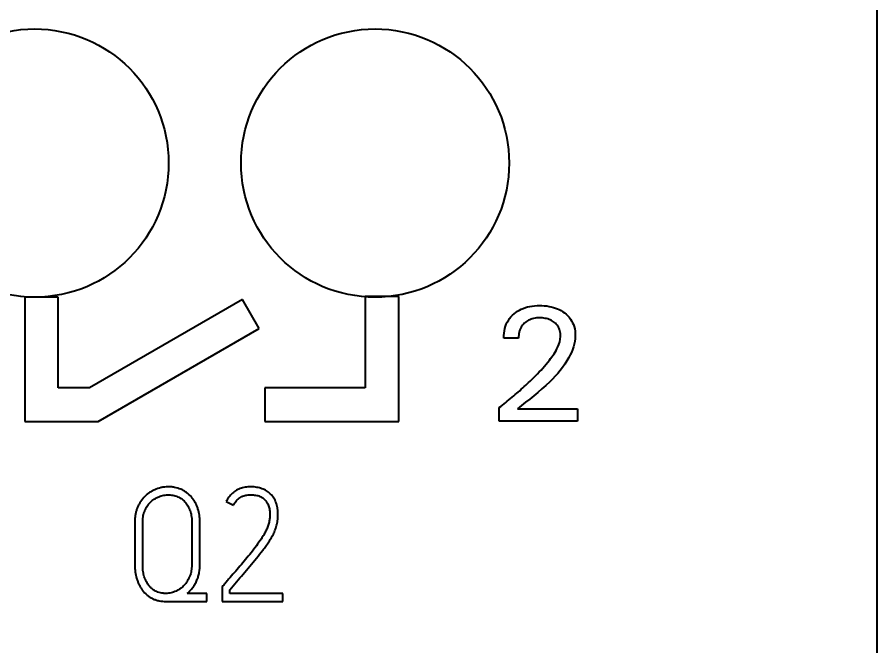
# Model space of a CAD drawing. Extents: x 0 to 420, y 0 to 297.
# Drawn here: x 133.48 to 146.31, y 156.59 to 165.96 of the extents above; entities that cross this region are included whole.
import ezdxf

# ---------------------------------------------------------------- set-up
doc = ezdxf.new("R2010")
doc.units = 0
doc.header["$LTSCALE"] = 23.1
for name, color, linetype in [('10000_FRONT', 7, 'CONTINUOUS'), ('10100_DIM_FRONT', 7, 'CONTINUOUS'), ('10500_FRONT_LABELING', 7, 'CONTINUOUS')]:
    doc.layers.add(name, color=color, linetype=linetype)
doc.styles.get("Standard").update_dxf_attribs({"font": 'txt', "width": 0.8})
doc.dimstyles.new('DIMSTYLE_1', dxfattribs={"dimtxt": 3.5, "dimasz": 3.5, "dimexe": 0.18, "dimexo": 0.0625, "dimgap": 0.09, "dimtad": 1, "dimtxsty": 'STANDARD', "dimcen": 0.09, "dimazin": 3, "dimtp": 0.05, "dimtm": 0.05, "dimtfac": 1, "dimtofl": 0, "dimtmove": 0, "dimatfit": 3, "dimtolj": 1})

# ---------------------------------------------------------------- blocks, each defined once
blk = doc.blocks.new('*D1')
at = {"layer": '10100_DIM_FRONT', "linetype": 'CONTINUOUS'}
for p, q in [((146.308, 189.647), (146.308, 124.898)), ((102.808, 149.198), (102.808, 124.898)), ((102.808, 126.898), (124.558, 126.898)), ((146.308, 126.898), (124.558, 126.898))]:
    blk.add_line(p, q, dxfattribs=at)
for points in [[(106.308, 127.398), (102.808, 126.898), (106.308, 126.398)], [(142.808, 126.398), (146.308, 126.898), (142.808, 127.398)]]:
    blk.add_solid(points, dxfattribs=at)
at = {"layer": '10100_DIM_FRONT', "linetype": 'CONTINUOUS', "width": 0.696429}
blk.add_text('43,5', height=3.5, dxfattribs=at).set_placement((120.525, 127.773))

msp = doc.modelspace()

# ---------------------------------------------------------------- linework, layer by layer
at = {"layer": '10000_FRONT', "color": 7, "linetype": 'CONTINUOUS'}
for p, q in [((146.308, 234.648), (146.308, 144.648)), ((133.599, 161.787), (133.599, 159.934)), ((134.096, 161.787), (133.599, 161.787)), ((134.096, 160.435), (134.096, 161.787)), ((136.846, 161.752), (134.562, 160.435)), ((137.096, 161.319), (136.846, 161.752)), ((138.677, 161.794), (138.677, 160.434)), ((139.177, 161.794), (138.677, 161.794)), ((139.177, 159.934), (139.177, 161.794)), ((134.694, 159.934), (137.096, 161.319)), ((134.562, 160.435), (134.096, 160.435)), ((137.177, 160.434), (137.177, 159.934)), ((138.677, 160.434), (137.177, 160.434)), ((133.599, 159.934), (134.694, 159.934)), ((137.177, 159.934), (139.177, 159.934))]:
    msp.add_line(p, q, dxfattribs=at)
for centre in [(133.743, 163.785), (138.823, 163.785)]:
    msp.add_circle(centre, 2, dxfattribs=at)
at = {"layer": '10500_FRONT_LABELING', "color": 7, "linetype": 'CONTINUOUS'}
for p, q in [((140.963, 161.176), (140.743, 161.176)), ((140.673, 159.935), (140.673, 160.139)), ((140.95, 160.121), (141.845, 160.121)), ((141.845, 160.121), (141.845, 159.935)), ((141.845, 159.935), (140.673, 159.935)), ((136.603, 158.738), (136.709, 158.684)), ((135.238, 158.434), (135.238, 157.79)), ((135.356, 157.79), (135.356, 158.434)), ((136.089, 158.434), (136.089, 157.804)), ((136.209, 157.804), (136.209, 158.434)), ((136.313, 157.368), (136.021, 157.368)), ((136.313, 157.248), (136.313, 157.368)), ((136.554, 157.481), (136.54, 157.465)), ((136.54, 157.465), (136.54, 157.248)), ((136.657, 157.366), (136.657, 157.422)), ((137.445, 157.366), (136.657, 157.366)), ((137.445, 157.248), (137.445, 157.366)), ((135.7, 157.248), (136.313, 157.248)), ((136.54, 157.248), (137.445, 157.248))]:
    msp.add_line(p, q, dxfattribs=at)
for points, knots in [([(140.743, 161.176), (140.742, 161.224), (140.752, 161.317), (140.805, 161.443), (140.892, 161.541), (141.003, 161.612), (141.134, 161.653), (141.275, 161.664), (141.415, 161.654), (141.543, 161.618), (141.654, 161.555), (141.744, 161.465), (141.8, 161.344), (141.825, 161.142), (141.714, 160.834), (141.404, 160.471), (141.105, 160.251), (140.95, 160.121)], [0, 0, 0, 0, 0.047634, 0.090966, 0.134024, 0.175852, 0.219839, 0.26854, 0.316048, 0.358805, 0.398874, 0.441275, 0.482994, 0.528552, 0.640457, 0.793497, 1, 1, 1, 1]), ([(140.673, 160.139), (140.739, 160.189), (140.867, 160.29), (141.049, 160.449), (141.238, 160.631), (141.413, 160.823), (141.547, 161.017), (141.597, 161.173), (141.584, 161.282), (141.553, 161.355), (141.501, 161.411), (141.436, 161.45), (141.36, 161.473), (141.276, 161.48), (141.19, 161.472), (141.112, 161.445), (141.047, 161.399), (140.997, 161.338), (140.968, 161.261), (140.963, 161.205), (140.963, 161.176)], [0, 0, 0, 0, 0.104116, 0.205085, 0.303144, 0.433178, 0.529839, 0.598022, 0.633057, 0.664801, 0.696393, 0.726886, 0.759247, 0.795227, 0.832181, 0.865789, 0.898315, 0.930542, 0.963549, 1, 1, 1, 1]), ([(136.209, 158.434), (136.209, 158.501), (136.201, 158.566), (136.175, 158.645), (136.17, 158.661), (136.156, 158.692), (136.149, 158.707), (136.133, 158.736), (136.125, 158.75), (136.111, 158.77), (136.106, 158.777), (136.095, 158.79), (136.09, 158.797), (136.063, 158.829), (136.039, 158.851), (135.998, 158.881), (135.984, 158.89), (135.955, 158.907), (135.94, 158.914), (135.895, 158.934), (135.863, 158.944), (135.813, 158.953), (135.796, 158.955), (135.763, 158.957), (135.746, 158.958), (135.713, 158.957), (135.696, 158.956), (135.663, 158.952), (135.646, 158.949), (135.598, 158.938), (135.566, 158.927), (135.52, 158.907), (135.505, 158.899), (135.476, 158.883), (135.462, 158.874), (135.435, 158.855), (135.422, 158.845), (135.403, 158.828), (135.397, 158.823), (135.385, 158.811), (135.379, 158.805), (135.35, 158.775), (135.33, 158.748), (135.305, 158.706), (135.297, 158.691), (135.282, 158.661), (135.276, 158.645), (135.264, 158.614), (135.259, 158.599), (135.251, 158.566), (135.248, 158.55), (135.243, 158.517), (135.241, 158.501), (135.239, 158.467), (135.238, 158.451), (135.238, 158.434)], [0, 0, 0, 0, 0.125, 0.125, 0.15625, 0.15625, 0.1875, 0.1875, 0.21875, 0.21875, 0.234375, 0.234375, 0.25, 0.25, 0.3125, 0.3125, 0.34375, 0.34375, 0.375, 0.375, 0.4375, 0.4375, 0.46875, 0.46875, 0.5, 0.5, 0.53125, 0.53125, 0.5625, 0.5625, 0.625, 0.625, 0.65625, 0.65625, 0.6875, 0.6875, 0.71875, 0.71875, 0.734375, 0.734375, 0.75, 0.75, 0.8125, 0.8125, 0.84375, 0.84375, 0.875, 0.875, 0.90625, 0.90625, 0.9375, 0.9375, 0.96875, 0.96875, 1, 1, 1, 1]), ([(136.657, 157.422), (136.691, 157.462), (136.724, 157.501), (136.79, 157.579), (136.823, 157.618), (136.889, 157.696), (136.923, 157.735), (136.988, 157.813), (137.021, 157.852), (137.085, 157.932), (137.117, 157.972), (137.164, 158.033), (137.179, 158.053), (137.209, 158.095), (137.223, 158.116), (137.252, 158.159), (137.266, 158.181), (137.291, 158.225), (137.304, 158.248), (137.32, 158.282), (137.325, 158.294), (137.334, 158.318), (137.338, 158.33), (137.351, 158.366), (137.357, 158.392), (137.367, 158.442), (137.37, 158.467), (137.374, 158.518), (137.375, 158.544), (137.373, 158.595), (137.37, 158.621), (137.361, 158.672), (137.355, 158.697), (137.342, 158.733), (137.337, 158.745), (137.325, 158.768), (137.319, 158.779), (137.305, 158.801), (137.298, 158.811), (137.281, 158.831), (137.273, 158.841), (137.254, 158.859), (137.245, 158.868), (137.225, 158.884), (137.214, 158.891), (137.192, 158.904), (137.181, 158.91), (137.157, 158.921), (137.145, 158.926), (137.109, 158.938), (137.084, 158.945), (137.046, 158.952), (137.033, 158.954), (137.007, 158.956), (136.994, 158.957), (136.956, 158.958), (136.93, 158.957), (136.891, 158.953), (136.879, 158.951), (136.853, 158.945), (136.841, 158.942), (136.804, 158.931), (136.78, 158.92), (136.746, 158.901), (136.735, 158.894), (136.714, 158.879), (136.694, 158.862), (136.676, 158.844), (136.659, 158.825), (136.65, 158.815), (136.627, 158.784), (136.614, 158.762), (136.603, 158.738)], [0, 0, 0, 0, 0.0625, 0.0625, 0.125, 0.125, 0.1875, 0.1875, 0.25, 0.25, 0.3125, 0.3125, 0.34375, 0.34375, 0.375, 0.375, 0.40625, 0.40625, 0.4375, 0.4375, 0.453125, 0.453125, 0.46875, 0.46875, 0.5, 0.5, 0.53125, 0.53125, 0.5625, 0.5625, 0.59375, 0.59375, 0.625, 0.625, 0.640625, 0.640625, 0.65625, 0.65625, 0.671875, 0.671875, 0.6875, 0.6875, 0.703125, 0.703125, 0.71875, 0.71875, 0.734375, 0.734375, 0.75, 0.75, 0.78125, 0.78125, 0.796875, 0.796875, 0.8125, 0.8125, 0.84375, 0.84375, 0.859375, 0.859375, 0.875, 0.875, 0.90625, 0.90625, 0.921875, 0.921875, 0.9375, 0.953125, 0.953125, 0.96875, 0.96875, 1, 1, 1, 1]), ([(135.356, 158.434), (135.356, 158.459), (135.358, 158.485), (135.365, 158.535), (135.371, 158.559), (135.383, 158.595), (135.388, 158.607), (135.399, 158.63), (135.405, 158.642), (135.418, 158.664), (135.425, 158.674), (135.44, 158.695), (135.448, 158.705), (135.474, 158.733), (135.493, 158.75), (135.523, 158.772), (135.534, 158.779), (135.557, 158.792), (135.568, 158.798), (135.603, 158.813), (135.627, 158.821), (135.665, 158.83), (135.677, 158.832), (135.703, 158.836), (135.715, 158.837), (135.741, 158.837), (135.753, 158.837), (135.779, 158.835), (135.792, 158.834), (135.83, 158.827), (135.854, 158.82), (135.889, 158.805), (135.9, 158.8), (135.923, 158.787), (135.933, 158.78), (135.964, 158.757), (135.982, 158.739), (136.015, 158.7), (136.029, 158.678), (136.046, 158.644), (136.051, 158.632), (136.061, 158.609), (136.065, 158.597), (136.076, 158.56), (136.081, 158.536), (136.088, 158.485), (136.089, 158.46), (136.089, 158.434)], [0, 0, 0, 0, 0.0625, 0.0625, 0.125, 0.125, 0.15625, 0.15625, 0.1875, 0.1875, 0.21875, 0.21875, 0.25, 0.25, 0.3125, 0.3125, 0.34375, 0.34375, 0.375, 0.375, 0.4375, 0.4375, 0.46875, 0.46875, 0.5, 0.5, 0.53125, 0.53125, 0.5625, 0.5625, 0.625, 0.625, 0.65625, 0.65625, 0.6875, 0.6875, 0.75, 0.75, 0.8125, 0.8125, 0.84375, 0.84375, 0.875, 0.875, 0.9375, 0.9375, 1, 1, 1, 1]), ([(136.709, 158.684), (136.719, 158.704), (136.73, 158.722), (136.751, 158.748), (136.758, 158.756), (136.774, 158.771), (136.791, 158.786), (136.809, 158.798), (136.828, 158.809), (136.837, 158.814), (136.868, 158.827), (136.889, 158.832), (136.922, 158.837), (136.933, 158.838), (136.954, 158.839), (136.965, 158.84), (136.998, 158.839), (137.02, 158.837), (137.052, 158.831), (137.063, 158.829), (137.084, 158.823), (137.094, 158.819), (137.114, 158.811), (137.124, 158.806), (137.143, 158.795), (137.152, 158.788), (137.169, 158.775), (137.177, 158.767), (137.188, 158.755), (137.192, 158.751), (137.199, 158.743), (137.202, 158.738), (137.211, 158.724), (137.217, 158.715), (137.227, 158.695), (137.231, 158.685), (137.242, 158.654), (137.247, 158.633), (137.251, 158.601), (137.252, 158.59), (137.254, 158.568), (137.254, 158.557), (137.254, 158.524), (137.252, 158.502), (137.247, 158.459), (137.243, 158.438), (137.235, 158.406), (137.233, 158.396), (137.227, 158.375), (137.223, 158.364), (137.212, 158.334), (137.203, 158.314), (137.183, 158.276), (137.173, 158.257), (137.15, 158.22), (137.138, 158.202), (137.102, 158.148), (137.077, 158.113), (137.026, 158.043), (137, 158.009), (136.946, 157.941), (136.918, 157.908), (136.863, 157.842), (136.835, 157.809), (136.779, 157.743), (136.751, 157.71), (136.695, 157.645), (136.667, 157.612), (136.624, 157.563), (136.61, 157.547), (136.582, 157.514), (136.568, 157.498), (136.554, 157.481)], [0, 0, 0, 0, 0.03125, 0.03125, 0.046875, 0.046875, 0.0625, 0.078125, 0.078125, 0.09375, 0.09375, 0.125, 0.125, 0.140625, 0.140625, 0.15625, 0.15625, 0.1875, 0.1875, 0.203125, 0.203125, 0.21875, 0.21875, 0.234375, 0.234375, 0.25, 0.25, 0.265625, 0.265625, 0.273438, 0.273438, 0.28125, 0.28125, 0.296875, 0.296875, 0.3125, 0.3125, 0.34375, 0.34375, 0.359375, 0.359375, 0.375, 0.375, 0.40625, 0.40625, 0.4375, 0.4375, 0.453125, 0.453125, 0.46875, 0.46875, 0.5, 0.5, 0.53125, 0.53125, 0.5625, 0.5625, 0.625, 0.625, 0.6875, 0.6875, 0.75, 0.75, 0.8125, 0.8125, 0.875, 0.875, 0.9375, 0.9375, 0.96875, 0.96875, 1, 1, 1, 1]), ([(135.238, 157.79), (135.238, 157.723), (135.246, 157.658), (135.269, 157.578), (135.275, 157.562), (135.287, 157.531), (135.293, 157.516), (135.308, 157.486), (135.316, 157.471), (135.329, 157.45), (135.333, 157.443), (135.343, 157.429), (135.347, 157.422), (135.373, 157.389), (135.395, 157.365), (135.434, 157.333), (135.448, 157.323), (135.476, 157.305), (135.505, 157.289), (135.536, 157.276), (135.568, 157.266), (135.584, 157.261), (135.633, 157.251), (135.667, 157.248), (135.7, 157.248)], [0, 0, 0, 0, 0.25, 0.25, 0.3125, 0.3125, 0.375, 0.375, 0.4375, 0.4375, 0.46875, 0.46875, 0.5, 0.5, 0.625, 0.625, 0.6875, 0.6875, 0.75, 0.8125, 0.8125, 0.875, 0.875, 1, 1, 1, 1]), ([(136.089, 157.804), (136.089, 157.778), (136.088, 157.752), (136.082, 157.713), (136.08, 157.7), (136.074, 157.674), (136.071, 157.661), (136.059, 157.624), (136.049, 157.599), (136.03, 157.565), (136.024, 157.553), (136.009, 157.531), (136.001, 157.52), (135.977, 157.489), (135.958, 157.471), (135.928, 157.446), (135.917, 157.438), (135.895, 157.423), (135.884, 157.417), (135.848, 157.399), (135.824, 157.389), (135.786, 157.378), (135.773, 157.375), (135.746, 157.371), (135.733, 157.37), (135.707, 157.368), (135.694, 157.368), (135.674, 157.369), (135.668, 157.369), (135.654, 157.371), (135.648, 157.372), (135.615, 157.377), (135.59, 157.384), (135.554, 157.4), (135.542, 157.406), (135.519, 157.42), (135.498, 157.435), (135.478, 157.453), (135.46, 157.472), (135.451, 157.482), (135.427, 157.513), (135.413, 157.536), (135.396, 157.572), (135.391, 157.584), (135.382, 157.609), (135.378, 157.621), (135.368, 157.659), (135.363, 157.685), (135.357, 157.737), (135.356, 157.764), (135.356, 157.79)], [0, 0, 0, 0, 0.0625, 0.0625, 0.09375, 0.09375, 0.125, 0.125, 0.1875, 0.1875, 0.21875, 0.21875, 0.25, 0.25, 0.3125, 0.3125, 0.34375, 0.34375, 0.375, 0.375, 0.4375, 0.4375, 0.46875, 0.46875, 0.5, 0.5, 0.53125, 0.53125, 0.546875, 0.546875, 0.5625, 0.5625, 0.625, 0.625, 0.65625, 0.65625, 0.6875, 0.71875, 0.71875, 0.75, 0.75, 0.8125, 0.8125, 0.84375, 0.84375, 0.875, 0.875, 0.9375, 0.9375, 1, 1, 1, 1]), ([(136.021, 157.368), (136.037, 157.381), (136.052, 157.396), (136.079, 157.425), (136.092, 157.441), (136.11, 157.466), (136.116, 157.475), (136.127, 157.492), (136.132, 157.501), (136.148, 157.527), (136.157, 157.546), (136.173, 157.583), (136.18, 157.602), (136.191, 157.642), (136.196, 157.662), (136.206, 157.722), (136.209, 157.763), (136.209, 157.804)], [0, 0, 0, 0, 0.125, 0.125, 0.25, 0.25, 0.3125, 0.3125, 0.375, 0.375, 0.5, 0.5, 0.625, 0.625, 0.75, 0.75, 1, 1, 1, 1])]:
    msp.add_open_spline(points, degree=3, knots=knots, dxfattribs=at)

# ---------------------------------------------------------------- dimensions: what is measured, and where the dimension line sits
at = {"layer": '10100_DIM_FRONT', "linetype": 'CONTINUOUS'}
dim = msp.add_linear_dim(base=(146.308, 126.898), p1=(102.808, 149.198), p2=(146.308, 189.647), text='43,5', dimstyle='DIMSTYLE_1', dxfattribs=at)
dim.commit()
dim.dimension.update_dxf_attribs({"geometry": '*D1', "text_midpoint": (125.4, 129.523), "dimtype": 160})

doc.saveas('drawing.dxf')
